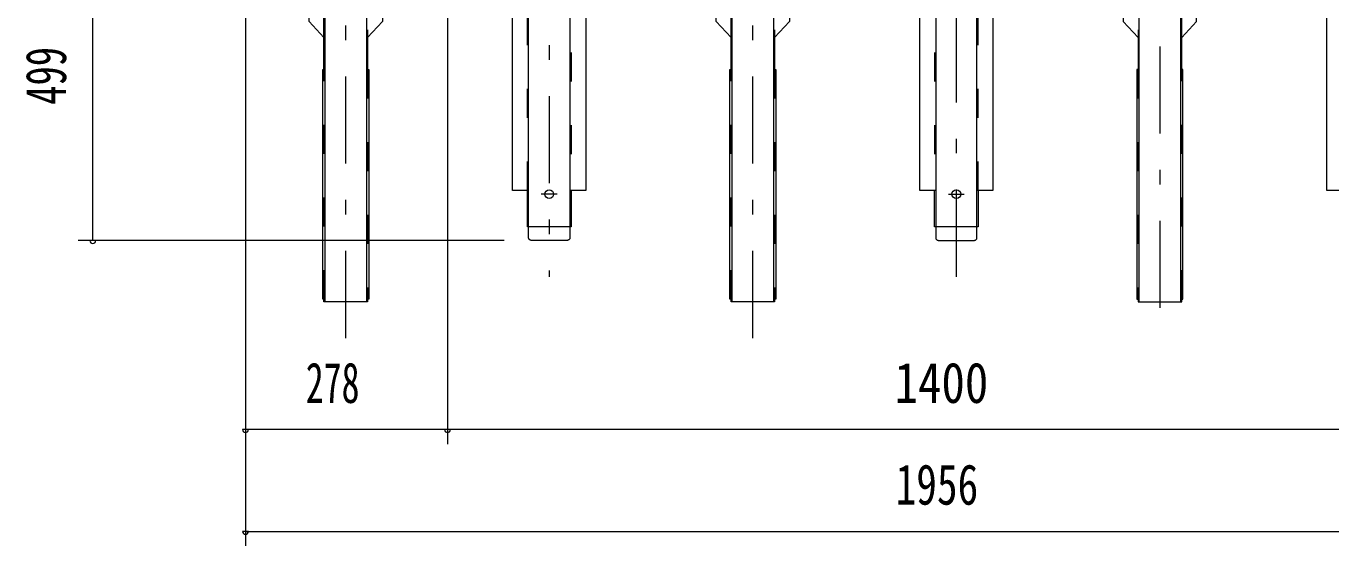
# Model space of a CAD drawing. Units: millimetres, scale not verified. Extents: x -5940 to 5940, y -6448 to 6448.
# Drawn here: x -1738 to 57, y 4320 to 5035 of the extents above; entities that cross this region are included whole.
import ezdxf
from ezdxf.enums import TextEntityAlignment as Align

# ---------------------------------------------------------------- set-up
doc = ezdxf.new("R2010")
doc.units = ezdxf.units.MM
doc.header["$LTSCALE"] = 10
doc.linetypes.add('USER2', pattern=[10, 4, -6])
doc.linetypes.add('USER3', pattern=[24, 12, -5, 2, -5])
for name, color, linetype, lineweight in [('0-2_2-0BOLD', 7, 'Continuous', 18), ('0-3_2-1HIDDEN', 3, 'USER2', 18), ('0-4_2-2CENTER', 3, 'USER3', 18), ('0-5_2-5DIM', 3, 'Continuous', 18)]:
    doc.layers.add(name, color=color, linetype=linetype, lineweight=lineweight)
doc.styles.add('ＭＳ ゴシック', font='')
doc.styles.get('ＭＳ ゴシック').set_extended_font_data('MS Gothic')

msp = doc.modelspace()

# ---------------------------------------------------------------- linework, layer by layer
at = {"layer": '0-2_2-0BOLD'}
for p, q in [((-1326.48, 4656.3), (-1326.48, 6356.65)), ((-766.48, 4656.3), (-766.48, 6356.65)), ((-149.68, 6356.65), (-149.68, 4656.3)), ((-1326.48, 5019.94), (-1328.08, 5019.94)), ((-1269.68, 5019.94), (-1268.08, 5019.94)), ((-766.48, 5019.94), (-768.08, 5019.94)), ((-709.68, 5019.94), (-708.08, 5019.94)), ((-208.08, 5019.94), (-206.48, 5019.94)), ((-149.68, 5019.94), (-148.08, 5019.94)), ((-1326.48, 4659.59), (-1329.68, 4659.59)), ((-766.48, 4659.59), (-769.68, 4659.59))]:
    msp.add_line(p, q, dxfattribs=at)
for points in [[(-1326.48, 6356.65), (-1269.68, 6356.65), (-1269.68, 4656.3)], [(-766.48, 6356.65), (-709.68, 6356.65), (-709.68, 4656.3)], [(-206.48, 4656.3), (-206.48, 6356.65), (-149.68, 6356.65)], [(-1328.08, 4975.94), (-1328.08, 5019.94), (-1348.48, 5041.59), (-1348.48, 6348.53), (-1346.88, 6348.53), (-1346.88, 6346.48), (-1337.08, 6346.48)], [(-1259.08, 6346.48), (-1249.28, 6346.48), (-1249.28, 6348.53), (-1247.68, 6348.53), (-1247.68, 5041.59), (-1268.08, 5019.94), (-1268.08, 4975.94)], [(-768.08, 4975.94), (-768.08, 5019.94), (-788.48, 5041.59), (-788.48, 6348.53), (-786.88, 6348.53), (-786.88, 6346.48), (-777.08, 6346.48)], [(-699.08, 6346.48), (-689.28, 6346.48), (-689.28, 6348.53), (-687.68, 6348.53), (-687.68, 5041.59), (-708.08, 5019.94), (-708.08, 4975.94)], [(-217.08, 6346.48), (-226.88, 6346.48), (-226.88, 6348.53), (-228.48, 6348.53), (-228.48, 5041.59), (-208.08, 5019.94), (-208.08, 4975.94)], [(-148.08, 4975.94), (-148.08, 5019.94), (-127.68, 5041.59), (-127.68, 6348.53), (-129.28, 6348.53), (-129.28, 6346.48), (-139.08, 6346.48)], [(-1046.48, 4809.27), (-1068.48, 4809.27), (-1068.48, 6234.27), (-1057.08, 6234.27)], [(-989.68, 6234.27), (-989.68, 4744), (-989.7, 4743.69), (-989.76, 4743.39), (-989.85, 4743.08), (-989.98, 4742.79), (-990.15, 4742.5), (-990.35, 4742.23), (-990.59, 4741.97), (-990.85, 4741.73), (-991.15, 4741.5), (-991.47, 4741.29), (-991.81, 4741.1), (-992.18, 4740.94), (-992.57, 4740.79), (-992.97, 4740.68), (-993.39, 4740.58), (-993.81, 4740.52), (-994.25, 4740.48), (-994.68, 4740.46), (-1041.48, 4740.46), (-1041.92, 4740.48), (-1042.35, 4740.52), (-1042.78, 4740.58), (-1043.19, 4740.68), (-1043.6, 4740.79), (-1043.98, 4740.94), (-1044.35, 4741.1), (-1044.7, 4741.29), (-1045.02, 4741.5), (-1045.31, 4741.73), (-1045.58, 4741.97), (-1045.81, 4742.23), (-1046.01, 4742.5), (-1046.18, 4742.79), (-1046.31, 4743.08), (-1046.41, 4743.39), (-1046.46, 4743.69), (-1046.48, 4744), (-1046.48, 6234.27)], [(-967.68, 6234.27), (-967.68, 4809.27), (-989.68, 4809.27)], [(-486.48, 4809.27), (-508.48, 4809.27), (-508.48, 6234.27), (-497.08, 6234.27)], [(-486.48, 6234.27), (-486.48, 4744), (-486.46, 4743.69), (-486.41, 4743.39), (-486.31, 4743.08), (-486.18, 4742.79), (-486.01, 4742.5), (-485.81, 4742.23), (-485.58, 4741.97), (-485.31, 4741.73), (-485.02, 4741.5), (-484.7, 4741.29), (-484.35, 4741.1), (-483.98, 4740.94), (-483.6, 4740.79), (-483.19, 4740.68), (-482.78, 4740.58), (-482.35, 4740.52), (-481.92, 4740.48), (-481.48, 4740.46), (-434.68, 4740.46), (-434.25, 4740.48), (-433.81, 4740.52), (-433.39, 4740.58), (-432.97, 4740.68), (-432.57, 4740.79), (-432.18, 4740.94), (-431.81, 4741.1), (-431.47, 4741.29), (-431.15, 4741.5), (-430.85, 4741.73), (-430.59, 4741.97), (-430.35, 4742.23), (-430.15, 4742.5), (-429.98, 4742.79), (-429.85, 4743.08), (-429.76, 4743.39), (-429.7, 4743.69), (-429.68, 4744), (-429.68, 6234.27)], [(-407.68, 6234.27), (-407.68, 4809.27), (-429.68, 4809.27)], [(73.52, 4809.27), (51.52, 4809.27), (51.52, 6234.27), (62.92, 6234.27)], [(-1329.68, 4659.59), (-1329.68, 4975.94), (-1326.48, 4975.94)], [(-1269.68, 4975.94), (-1266.48, 4975.94), (-1266.48, 4659.59), (-1269.68, 4659.59)], [(-769.68, 4659.59), (-769.68, 4975.94), (-766.48, 4975.94)], [(-709.68, 4975.94), (-706.48, 4975.94), (-706.48, 4659.59), (-709.68, 4659.59)], [(-206.48, 4975.94), (-209.68, 4975.94), (-209.68, 4659.59), (-206.48, 4659.59)], [(-149.68, 4659.59), (-146.48, 4659.59), (-146.48, 4975.94), (-149.68, 4975.94)], [(-988.08, 4809.27), (-988.08, 4759.27), (-1048.08, 4759.27), (-1048.08, 4809.27)], [(-428.08, 4809.27), (-428.08, 4759.27), (-488.08, 4759.27), (-488.08, 4809.27)], [(-1268.08, 4659.59), (-1268.08, 4656.3), (-1328.08, 4656.3), (-1328.08, 4659.59)], [(-708.08, 4659.59), (-708.08, 4656.3), (-768.08, 4656.3), (-768.08, 4659.59)], [(-208.08, 4659.59), (-208.08, 4656.3), (-148.08, 4656.3), (-148.08, 4659.59)]]:
    msp.add_lwpolyline(points, dxfattribs=at)
for centre in [(-1018.08, 4804.27), (-458.08, 4804.27)]:
    msp.add_circle(centre, 6, dxfattribs=at)
at = {"layer": '0-3_2-1HIDDEN'}
for p, q in [((-1048.08, 4809.27), (-1048.08, 5699.27)), ((-988.08, 5699.27), (-988.08, 4809.27)), ((-488.08, 5699.27), (-488.08, 4809.27)), ((-428.08, 4809.27), (-428.08, 5699.27)), ((-1328.08, 5019.94), (-1328.08, 5630.22)), ((-1268.08, 5630.22), (-1268.08, 5019.94)), ((-768.08, 5019.94), (-768.08, 5630.22)), ((-708.08, 5630.22), (-708.08, 5019.94)), ((-208.08, 5630.22), (-208.08, 5019.94)), ((-148.08, 5019.94), (-148.08, 5630.22)), ((-1328.08, 4659.59), (-1328.08, 4975.94)), ((-1268.08, 4975.94), (-1268.08, 4659.59)), ((-768.08, 4659.59), (-768.08, 4975.94)), ((-708.08, 4975.94), (-708.08, 4659.59)), ((-208.08, 4975.94), (-208.08, 4659.59)), ((-148.08, 4659.59), (-148.08, 4975.94))]:
    msp.add_line(p, q, dxfattribs=at)
at = {"layer": '0-4_2-2CENTER'}
for p, q in [((-1298.08, 4606.3), (-1298.08, 6447.61)), ((-738.08, 4606.3), (-738.08, 6447.61)), ((-178.08, 6447.61), (-178.08, 4606.3)), ((-1018.08, 6379.27), (-1018.08, 4690.46)), ((-458.08, 4690.46), (-458.08, 6379.27)), ((-1007.08, 4804.27), (-1029.08, 4804.27)), ((-469.08, 4804.27), (-447.08, 4804.27))]:
    msp.add_line(p, q, dxfattribs=at)
at = {"layer": '0-5_2-5DIM'}
for p, q in [((-1646.08, 4740.27), (-1646.08, 6329.27)), ((-1436.08, 5172.37), (-1436.08, 4320.27)), ((-1158.08, 5172.37), (-1158.08, 4460.27)), ((-1080.23, 4740.27), (-1666.08, 4740.27)), ((-1642.08, 4740.27), (-1650.08, 4740.27)), ((-1432.08, 4480.27), (-1440.08, 4480.27)), ((519.92, 4480.27), (-1436.08, 4480.27)), ((-1154.08, 4480.27), (-1162.08, 4480.27)), ((-1432.08, 4340.27), (-1440.08, 4340.27)), ((-1436.08, 4340.27), (519.92, 4340.27))]:
    msp.add_line(p, q, dxfattribs=at)
for centre in [(-1646.08, 4740.27), (-1436.08, 4480.27), (-1158.08, 4480.27), (-1436.08, 4340.27)]:
    msp.add_arc(centre, 4, 180, 0, dxfattribs=at)

# ---------------------------------------------------------------- texts
at = {"layer": '0-5_2-5DIM', "color": 7, "style": 'ＭＳ ゴシック', "width": 0.7}
msp.add_text('499', height=55.72, rotation=90, dxfattribs=at).set_placement((-1666.08, 4927.2), align=Align.BOTTOM_LEFT)
at = {"layer": '0-5_2-5DIM', "color": 7, "style": 'ＭＳ ゴシック'}
for s, width, p in [('278', 0.65, (-1353.07, 4500.27)), ('1400', 0.85, (-543, 4500.27)), ('1956', 0.75, (-541.66, 4360.27))]:
    msp.add_text(s, height=55.72, dxfattribs=dict(at, width=width)).set_placement(p, align=Align.BOTTOM_LEFT)

doc.saveas('drawing.dxf')
